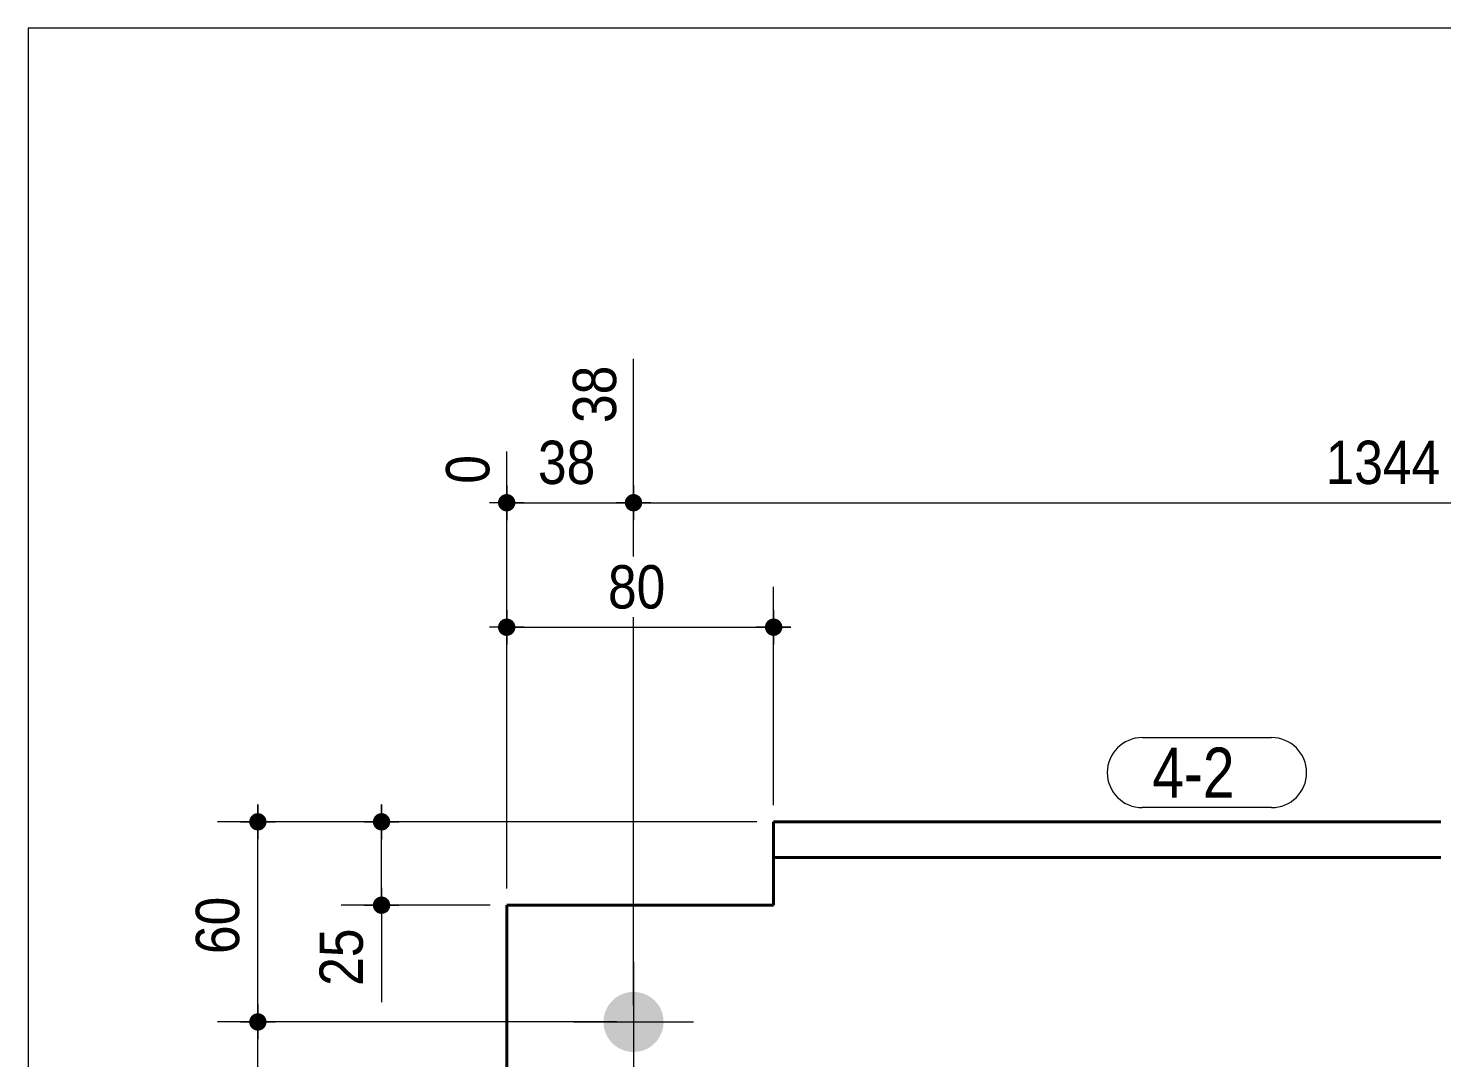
# Model space of a CAD drawing. Header units: millimetres. Extents: x 2 to 287, y 5 to 195.
# Drawn here: x 5 to 89.7, y 133.3 to 195 of the extents above; entities that cross this region are included whole.
import ezdxf

# ---------------------------------------------------------------- set-up
doc = ezdxf.new("R2010")
doc.units = ezdxf.units.MM
for name, color, linetype, lineweight in [('Boulon', 7, 'Continuous', 0), ('Cotation', 7, 'Continuous', 0), ('Feuille dessin', 5, 'Continuous', 0), ('Piece', 2, 'Continuous', 0), ('Repère pièce', 3, 'Continuous', 0)]:
    doc.layers.add(name, color=color, linetype=linetype, lineweight=lineweight)
doc.styles.add('ARIAL', font='ARIAL.TTF')
doc.styles.add('COMIC_SANS_MS', font='COMIC.TTF')

# ---------------------------------------------------------------- blocks, each defined once
blk = doc.blocks.new('*A4')
at = {"layer": 'Boulon'}
for points in [[(39.485, 135.461), (39.486, 135.505), (39.489, 135.55), (39.493, 135.594), (39.498, 135.637), (39.504, 135.681), (39.511, 135.725), (39.519, 135.768), (39.528, 135.811), (39.538, 135.854), (39.549, 135.897), (39.562, 135.94), (39.575, 135.982), (39.589, 136.024), (39.605, 136.065), (39.621, 136.106), (39.639, 136.147), (39.657, 136.187), (39.676, 136.226), (39.697, 136.266), (39.718, 136.304), (39.74, 136.342), (39.763, 136.38), (39.788, 136.417), (39.812, 136.454), (39.838, 136.489), (39.865, 136.525), (39.893, 136.559), (39.921, 136.593), (39.95, 136.626), (39.981, 136.658), (40.011, 136.69), (40.043, 136.721), (40.075, 136.751), (40.108, 136.78), (40.142, 136.809), (40.177, 136.836), (40.212, 136.863), (40.248, 136.889), (40.284, 136.914), (40.321, 136.938), (40.359, 136.961), (40.397, 136.983), (40.436, 137.005), (40.475, 137.025), (40.515, 137.044), (40.555, 137.063), (40.595, 137.08), (40.636, 137.096), (40.678, 137.112), (40.72, 137.126), (40.762, 137.14), (40.804, 137.152), (40.847, 137.163), (40.89, 137.173), (40.933, 137.183), (40.976, 137.191), (41.02, 137.198), (41.064, 137.204), (41.108, 137.208), (41.152, 137.212), (41.196, 137.215), (41.24, 137.217), (41.284, 137.217), (41.328, 137.217), (41.372, 137.215), (41.417, 137.212), (41.461, 137.208), (41.504, 137.204), (41.548, 137.198), (41.592, 137.191), (41.635, 137.183), (41.679, 137.173), (41.722, 137.163), (41.764, 137.152), (41.807, 137.14), (41.849, 137.126), (41.891, 137.112), (41.932, 137.096), (41.973, 137.08), (42.014, 137.063), (42.054, 137.044), (42.093, 137.025), (42.133, 137.005), (42.171, 136.983), (42.21, 136.961), (42.247, 136.938), (42.284, 136.914), (42.321, 136.889), (42.356, 136.863), (42.392, 136.836), (42.426, 136.809), (42.46, 136.78), (42.493, 136.751), (42.525, 136.721), (42.557, 136.69), (42.588, 136.658), (42.618, 136.626), (42.647, 136.593), (42.676, 136.559), (42.703, 136.525), (42.73, 136.489), (42.756, 136.454), (42.781, 136.417), (42.805, 136.38), (42.828, 136.342), (42.85, 136.304), (42.872, 136.266), (42.892, 136.226), (42.911, 136.187), (42.93, 136.147), (42.947, 136.106), (42.964, 136.065), (42.979, 136.024), (42.993, 135.982), (43.007, 135.94), (43.019, 135.897), (43.03, 135.854), (43.04, 135.811), (43.05, 135.768), (43.058, 135.725), (43.065, 135.681), (43.071, 135.637), (43.075, 135.594), (43.079, 135.55), (43.082, 135.505), (43.084, 135.461), (43.084, 135.417), (43.084, 135.373), (43.082, 135.329), (43.079, 135.285), (43.075, 135.241), (43.071, 135.197), (43.065, 135.153), (43.058, 135.109), (43.05, 135.066), (43.04, 135.023), (43.03, 134.98), (43.019, 134.937), (43.007, 134.895), (42.993, 134.852), (42.979, 134.811), (42.964, 134.769), (42.947, 134.728), (42.93, 134.688), (42.911, 134.648), (42.892, 134.608), (42.872, 134.569), (42.85, 134.53), (42.828, 134.492), (42.805, 134.454), (42.781, 134.417), (42.756, 134.381), (42.73, 134.345), (42.703, 134.31), (42.676, 134.275), (42.647, 134.241), (42.618, 134.208), (42.588, 134.176), (42.557, 134.144), (42.525, 134.113), (42.493, 134.083), (42.46, 134.054), (42.426, 134.026), (42.392, 133.998), (42.356, 133.971), (42.321, 133.945), (42.284, 133.92), (42.247, 133.896), (42.21, 133.873), (42.171, 133.851), (42.133, 133.83), (42.093, 133.809), (42.054, 133.79), (42.014, 133.772), (41.973, 133.754), (41.932, 133.738), (41.891, 133.722), (41.849, 133.708), (41.807, 133.695), (41.764, 133.682), (41.722, 133.671), (41.679, 133.661), (41.635, 133.652), (41.592, 133.644), (41.548, 133.637), (41.504, 133.631), (41.461, 133.626), (41.417, 133.622), (41.372, 133.619), (41.328, 133.618), (41.284, 133.617), (41.24, 133.618), (41.196, 133.619), (41.152, 133.622), (41.108, 133.626), (41.064, 133.631), (41.02, 133.637), (40.976, 133.644), (40.933, 133.652), (40.89, 133.661), (40.847, 133.671), (40.804, 133.682), (40.762, 133.695), (40.72, 133.708), (40.678, 133.722), (40.636, 133.738), (40.595, 133.754), (40.555, 133.772), (40.515, 133.79), (40.475, 133.809), (40.436, 133.83), (40.397, 133.851), (40.359, 133.873), (40.321, 133.896), (40.284, 133.92), (40.248, 133.945), (40.212, 133.971), (40.177, 133.998), (40.142, 134.026), (40.108, 134.054), (40.075, 134.083), (40.043, 134.113), (40.011, 134.144), (39.981, 134.176), (39.95, 134.208), (39.921, 134.241), (39.893, 134.275), (39.865, 134.31), (39.838, 134.345), (39.812, 134.381), (39.788, 134.417), (39.763, 134.454), (39.74, 134.492), (39.718, 134.53), (39.697, 134.569), (39.676, 134.608), (39.657, 134.648), (39.639, 134.688), (39.621, 134.728), (39.605, 134.769), (39.589, 134.811), (39.575, 134.852), (39.562, 134.895), (39.549, 134.937), (39.538, 134.98), (39.528, 135.023), (39.519, 135.066), (39.511, 135.109), (39.504, 135.153), (39.498, 135.197), (39.493, 135.241), (39.489, 135.285), (39.486, 135.329), (39.485, 135.373), (39.484, 135.417)], [(39.485, 117.461), (39.486, 117.505), (39.489, 117.55), (39.493, 117.594), (39.498, 117.637), (39.504, 117.681), (39.511, 117.725), (39.519, 117.768), (39.528, 117.811), (39.538, 117.854), (39.549, 117.897), (39.562, 117.94), (39.575, 117.982), (39.589, 118.024), (39.605, 118.065), (39.621, 118.106), (39.639, 118.147), (39.657, 118.187), (39.676, 118.226), (39.697, 118.266), (39.718, 118.304), (39.74, 118.342), (39.763, 118.38), (39.788, 118.417), (39.812, 118.454), (39.838, 118.489), (39.865, 118.525), (39.893, 118.559), (39.921, 118.593), (39.95, 118.626), (39.981, 118.658), (40.011, 118.69), (40.043, 118.721), (40.075, 118.751), (40.108, 118.78), (40.142, 118.809), (40.177, 118.836), (40.212, 118.863), (40.248, 118.889), (40.284, 118.914), (40.321, 118.938), (40.359, 118.961), (40.397, 118.983), (40.436, 119.005), (40.475, 119.025), (40.515, 119.044), (40.555, 119.063), (40.595, 119.08), (40.636, 119.096), (40.678, 119.112), (40.72, 119.126), (40.762, 119.14), (40.804, 119.152), (40.847, 119.163), (40.89, 119.173), (40.933, 119.183), (40.976, 119.191), (41.02, 119.198), (41.064, 119.204), (41.108, 119.208), (41.152, 119.212), (41.196, 119.215), (41.24, 119.217), (41.284, 119.217), (41.328, 119.217), (41.372, 119.215), (41.417, 119.212), (41.461, 119.208), (41.504, 119.204), (41.548, 119.198), (41.592, 119.191), (41.635, 119.183), (41.679, 119.173), (41.722, 119.163), (41.764, 119.152), (41.807, 119.14), (41.849, 119.126), (41.891, 119.112), (41.932, 119.096), (41.973, 119.08), (42.014, 119.063), (42.054, 119.044), (42.093, 119.025), (42.133, 119.005), (42.171, 118.983), (42.21, 118.961), (42.247, 118.938), (42.284, 118.914), (42.321, 118.889), (42.356, 118.863), (42.392, 118.836), (42.426, 118.809), (42.46, 118.78), (42.493, 118.751), (42.525, 118.721), (42.557, 118.69), (42.588, 118.658), (42.618, 118.626), (42.647, 118.593), (42.676, 118.559), (42.703, 118.525), (42.73, 118.489), (42.756, 118.454), (42.781, 118.417), (42.805, 118.38), (42.828, 118.342), (42.85, 118.304), (42.872, 118.266), (42.892, 118.226), (42.911, 118.187), (42.93, 118.147), (42.947, 118.106), (42.964, 118.065), (42.979, 118.024), (42.993, 117.982), (43.007, 117.94), (43.019, 117.897), (43.03, 117.854), (43.04, 117.811), (43.05, 117.768), (43.058, 117.725), (43.065, 117.681), (43.071, 117.637), (43.075, 117.594), (43.079, 117.55), (43.082, 117.505), (43.084, 117.461), (43.084, 117.417), (43.084, 117.373), (43.082, 117.329), (43.079, 117.285), (43.075, 117.241), (43.071, 117.197), (43.065, 117.153), (43.058, 117.109), (43.05, 117.066), (43.04, 117.023), (43.03, 116.98), (43.019, 116.937), (43.007, 116.895), (42.993, 116.852), (42.979, 116.811), (42.964, 116.769), (42.947, 116.728), (42.93, 116.688), (42.911, 116.648), (42.892, 116.608), (42.872, 116.569), (42.85, 116.53), (42.828, 116.492), (42.805, 116.454), (42.781, 116.417), (42.756, 116.381), (42.73, 116.345), (42.703, 116.31), (42.676, 116.275), (42.647, 116.241), (42.618, 116.208), (42.588, 116.176), (42.557, 116.144), (42.525, 116.113), (42.493, 116.083), (42.46, 116.054), (42.426, 116.026), (42.392, 115.998), (42.356, 115.971), (42.321, 115.945), (42.284, 115.92), (42.247, 115.896), (42.21, 115.873), (42.171, 115.851), (42.133, 115.83), (42.093, 115.809), (42.054, 115.79), (42.014, 115.772), (41.973, 115.754), (41.932, 115.738), (41.891, 115.722), (41.849, 115.708), (41.807, 115.695), (41.764, 115.682), (41.722, 115.671), (41.679, 115.661), (41.635, 115.652), (41.592, 115.644), (41.548, 115.637), (41.504, 115.631), (41.461, 115.626), (41.417, 115.622), (41.372, 115.619), (41.328, 115.618), (41.284, 115.617), (41.24, 115.618), (41.196, 115.619), (41.152, 115.622), (41.108, 115.626), (41.064, 115.631), (41.02, 115.637), (40.976, 115.644), (40.933, 115.652), (40.89, 115.661), (40.847, 115.671), (40.804, 115.682), (40.762, 115.695), (40.72, 115.708), (40.678, 115.722), (40.636, 115.738), (40.595, 115.754), (40.555, 115.772), (40.515, 115.79), (40.475, 115.809), (40.436, 115.83), (40.397, 115.851), (40.359, 115.873), (40.321, 115.896), (40.284, 115.92), (40.248, 115.945), (40.212, 115.971), (40.177, 115.998), (40.142, 116.026), (40.108, 116.054), (40.075, 116.083), (40.043, 116.113), (40.011, 116.144), (39.981, 116.176), (39.95, 116.208), (39.921, 116.241), (39.893, 116.275), (39.865, 116.31), (39.838, 116.345), (39.812, 116.381), (39.788, 116.417), (39.763, 116.454), (39.74, 116.492), (39.718, 116.53), (39.697, 116.569), (39.676, 116.608), (39.657, 116.648), (39.639, 116.688), (39.621, 116.728), (39.605, 116.769), (39.589, 116.811), (39.575, 116.852), (39.562, 116.895), (39.549, 116.937), (39.538, 116.98), (39.528, 117.023), (39.519, 117.066), (39.511, 117.109), (39.504, 117.153), (39.498, 117.197), (39.493, 117.241), (39.489, 117.285), (39.486, 117.329), (39.485, 117.373), (39.484, 117.417)], [(39.485, 99.461), (39.486, 99.505), (39.489, 99.55), (39.493, 99.594), (39.498, 99.637), (39.504, 99.681), (39.511, 99.725), (39.519, 99.768), (39.528, 99.811), (39.538, 99.854), (39.549, 99.897), (39.562, 99.94), (39.575, 99.982), (39.589, 100.024), (39.605, 100.065), (39.621, 100.106), (39.639, 100.147), (39.657, 100.187), (39.676, 100.226), (39.697, 100.266), (39.718, 100.304), (39.74, 100.342), (39.763, 100.38), (39.788, 100.417), (39.812, 100.454), (39.838, 100.489), (39.865, 100.525), (39.893, 100.559), (39.921, 100.593), (39.95, 100.626), (39.981, 100.658), (40.011, 100.69), (40.043, 100.721), (40.075, 100.751), (40.108, 100.78), (40.142, 100.809), (40.177, 100.836), (40.212, 100.863), (40.248, 100.889), (40.284, 100.914), (40.321, 100.938), (40.359, 100.961), (40.397, 100.983), (40.436, 101.005), (40.475, 101.025), (40.515, 101.044), (40.555, 101.063), (40.595, 101.08), (40.636, 101.096), (40.678, 101.112), (40.72, 101.126), (40.762, 101.14), (40.804, 101.152), (40.847, 101.163), (40.89, 101.173), (40.933, 101.183), (40.976, 101.191), (41.02, 101.198), (41.064, 101.204), (41.108, 101.208), (41.152, 101.212), (41.196, 101.215), (41.24, 101.217), (41.284, 101.217), (41.328, 101.217), (41.372, 101.215), (41.417, 101.212), (41.461, 101.208), (41.504, 101.204), (41.548, 101.198), (41.592, 101.191), (41.635, 101.183), (41.679, 101.173), (41.722, 101.163), (41.764, 101.152), (41.807, 101.14), (41.849, 101.126), (41.891, 101.112), (41.932, 101.096), (41.973, 101.08), (42.014, 101.063), (42.054, 101.044), (42.093, 101.025), (42.133, 101.005), (42.171, 100.983), (42.21, 100.961), (42.247, 100.938), (42.284, 100.914), (42.321, 100.889), (42.356, 100.863), (42.392, 100.836), (42.426, 100.809), (42.46, 100.78), (42.493, 100.751), (42.525, 100.721), (42.557, 100.69), (42.588, 100.658), (42.618, 100.626), (42.647, 100.593), (42.676, 100.559), (42.703, 100.525), (42.73, 100.489), (42.756, 100.454), (42.781, 100.417), (42.805, 100.38), (42.828, 100.342), (42.85, 100.304), (42.872, 100.266), (42.892, 100.226), (42.911, 100.187), (42.93, 100.147), (42.947, 100.106), (42.964, 100.065), (42.979, 100.024), (42.993, 99.982), (43.007, 99.94), (43.019, 99.897), (43.03, 99.854), (43.04, 99.811), (43.05, 99.768), (43.058, 99.725), (43.065, 99.681), (43.071, 99.637), (43.075, 99.594), (43.079, 99.55), (43.082, 99.505), (43.084, 99.461), (43.084, 99.417), (43.084, 99.373), (43.082, 99.329), (43.079, 99.285), (43.075, 99.241), (43.071, 99.197), (43.065, 99.153), (43.058, 99.109), (43.05, 99.066), (43.04, 99.023), (43.03, 98.98), (43.019, 98.937), (43.007, 98.895), (42.993, 98.852), (42.979, 98.811), (42.964, 98.769), (42.947, 98.728), (42.93, 98.688), (42.911, 98.648), (42.892, 98.608), (42.872, 98.569), (42.85, 98.53), (42.828, 98.492), (42.805, 98.454), (42.781, 98.417), (42.756, 98.381), (42.73, 98.345), (42.703, 98.31), (42.676, 98.275), (42.647, 98.241), (42.618, 98.208), (42.588, 98.176), (42.557, 98.144), (42.525, 98.113), (42.493, 98.083), (42.46, 98.054), (42.426, 98.026), (42.392, 97.998), (42.356, 97.971), (42.321, 97.945), (42.284, 97.92), (42.247, 97.896), (42.21, 97.873), (42.171, 97.851), (42.133, 97.83), (42.093, 97.809), (42.054, 97.79), (42.014, 97.772), (41.973, 97.754), (41.932, 97.738), (41.891, 97.722), (41.849, 97.708), (41.807, 97.695), (41.764, 97.682), (41.722, 97.671), (41.679, 97.661), (41.635, 97.652), (41.592, 97.644), (41.548, 97.637), (41.504, 97.631), (41.461, 97.626), (41.417, 97.622), (41.372, 97.619), (41.328, 97.618), (41.284, 97.617), (41.24, 97.618), (41.196, 97.619), (41.152, 97.622), (41.108, 97.626), (41.064, 97.631), (41.02, 97.637), (40.976, 97.644), (40.933, 97.652), (40.89, 97.661), (40.847, 97.671), (40.804, 97.682), (40.762, 97.695), (40.72, 97.708), (40.678, 97.722), (40.636, 97.738), (40.595, 97.754), (40.555, 97.772), (40.515, 97.79), (40.475, 97.809), (40.436, 97.83), (40.397, 97.851), (40.359, 97.873), (40.321, 97.896), (40.284, 97.92), (40.248, 97.945), (40.212, 97.971), (40.177, 97.998), (40.142, 98.026), (40.108, 98.054), (40.075, 98.083), (40.043, 98.113), (40.011, 98.144), (39.981, 98.176), (39.95, 98.208), (39.921, 98.241), (39.893, 98.275), (39.865, 98.31), (39.838, 98.345), (39.812, 98.381), (39.788, 98.417), (39.763, 98.454), (39.74, 98.492), (39.718, 98.53), (39.697, 98.569), (39.676, 98.608), (39.657, 98.648), (39.639, 98.688), (39.621, 98.728), (39.605, 98.769), (39.589, 98.811), (39.575, 98.852), (39.562, 98.895), (39.549, 98.937), (39.538, 98.98), (39.528, 99.023), (39.519, 99.066), (39.511, 99.109), (39.504, 99.153), (39.498, 99.197), (39.493, 99.241), (39.489, 99.285), (39.486, 99.329), (39.485, 99.373), (39.484, 99.417)]]:
    blk.add_hatch(color=256, dxfattribs=at).paths.add_polyline_path(points, flags=17)
at = {"layer": 'Boulon', "linetype": 'Continuous', "lineweight": 0}
for p, q in [((41.284, 139.017), (41.284, 131.817)), ((37.684, 135.417), (44.884, 135.417)), ((41.284, 121.017), (41.284, 113.817)), ((37.684, 117.417), (44.884, 117.417)), ((41.284, 103.017), (41.284, 95.817)), ((37.684, 99.417), (44.884, 99.417))]:
    blk.add_line(p, q, dxfattribs=at)
blk = doc.blocks.new('*A5')
at = {"layer": 'Piece', "color": 2, "linetype": 'Continuous', "lineweight": 40}
for p, q in [((49.684123, 142.417109), (49.684123, 147.417109)), ((89.684123, 147.417109), (49.684123, 147.417109)), ((89.684123, 145.277109), (49.684123, 145.277109)), ((33.68, 142.417109), (49.684123, 142.417109)), ((33.68, 142.417109), (33.68, 87.417109))]:
    blk.add_line(p, q, dxfattribs=at)
blk = doc.blocks.new('*A6')
at = {"layer": 'Feuille dessin', "linetype": 'Continuous', "lineweight": 0}
for p, q in [((282, 195), (5, 195)), ((5, 195), (5, 5))]:
    blk.add_line(p, q, dxfattribs=at)
blk = doc.blocks.new('*A11')
at = {"layer": 'Cotation'}
for points in [[(26.154, 146.898), (26.128, 146.9), (26.103, 146.903), (26.078, 146.907), (26.053, 146.913), (26.028, 146.92), (26.004, 146.928), (25.98, 146.937), (25.957, 146.947), (25.934, 146.959), (25.912, 146.971), (25.89, 146.985), (25.87, 146.999), (25.85, 147.015), (25.83, 147.032), (25.812, 147.049), (25.794, 147.068), (25.777, 147.087), (25.762, 147.107), (25.747, 147.128), (25.733, 147.15), (25.721, 147.172), (25.709, 147.195), (25.699, 147.218), (25.69, 147.242), (25.682, 147.266), (25.675, 147.291), (25.669, 147.316), (25.665, 147.341), (25.662, 147.366), (25.66, 147.392), (25.659, 147.417), (25.66, 147.443), (25.662, 147.468), (25.665, 147.493), (25.669, 147.519), (25.675, 147.543), (25.682, 147.568), (25.69, 147.592), (25.699, 147.616), (25.709, 147.639), (25.721, 147.662), (25.733, 147.684), (25.747, 147.706), (25.762, 147.727), (25.777, 147.747), (25.794, 147.766), (25.812, 147.785), (25.83, 147.802), (25.85, 147.819), (25.87, 147.835), (25.89, 147.849), (25.912, 147.863), (25.934, 147.876), (25.957, 147.887), (25.98, 147.898), (26.004, 147.907), (26.028, 147.915), (26.053, 147.922), (26.078, 147.927), (26.103, 147.931), (26.128, 147.935), (26.154, 147.936), (26.179, 147.937), (26.205, 147.936), (26.23, 147.935), (26.256, 147.931), (26.281, 147.927), (26.306, 147.922), (26.33, 147.915), (26.355, 147.907), (26.378, 147.898), (26.402, 147.887), (26.425, 147.876), (26.447, 147.863), (26.468, 147.849), (26.489, 147.835), (26.509, 147.819), (26.529, 147.802), (26.547, 147.785), (26.565, 147.766), (26.581, 147.747), (26.597, 147.727), (26.612, 147.706), (26.625, 147.684), (26.638, 147.662), (26.649, 147.639), (26.66, 147.616), (26.669, 147.592), (26.677, 147.568), (26.684, 147.543), (26.689, 147.519), (26.694, 147.493), (26.697, 147.468), (26.699, 147.443), (26.699, 147.417), (26.699, 147.392), (26.697, 147.366), (26.694, 147.341), (26.689, 147.316), (26.684, 147.291), (26.677, 147.266), (26.669, 147.242), (26.66, 147.218), (26.649, 147.195), (26.638, 147.172), (26.625, 147.15), (26.612, 147.128), (26.597, 147.107), (26.581, 147.087), (26.565, 147.068), (26.547, 147.049), (26.529, 147.032), (26.509, 147.015), (26.489, 146.999), (26.468, 146.985), (26.447, 146.971), (26.425, 146.959), (26.402, 146.947), (26.378, 146.937), (26.355, 146.928), (26.33, 146.92), (26.306, 146.913), (26.281, 146.907), (26.256, 146.903), (26.23, 146.9), (26.205, 146.898), (26.179, 146.897)], [(26.154, 141.898), (26.128, 141.9), (26.103, 141.903), (26.078, 141.907), (26.053, 141.913), (26.028, 141.92), (26.004, 141.928), (25.98, 141.937), (25.957, 141.947), (25.934, 141.959), (25.912, 141.971), (25.89, 141.985), (25.87, 141.999), (25.85, 142.015), (25.83, 142.032), (25.812, 142.049), (25.794, 142.068), (25.777, 142.087), (25.762, 142.107), (25.747, 142.128), (25.733, 142.15), (25.721, 142.172), (25.709, 142.195), (25.699, 142.218), (25.69, 142.242), (25.682, 142.266), (25.675, 142.291), (25.669, 142.316), (25.665, 142.341), (25.662, 142.366), (25.66, 142.392), (25.659, 142.417), (25.66, 142.443), (25.662, 142.468), (25.665, 142.493), (25.669, 142.519), (25.675, 142.543), (25.682, 142.568), (25.69, 142.592), (25.699, 142.616), (25.709, 142.639), (25.721, 142.662), (25.733, 142.684), (25.747, 142.706), (25.762, 142.727), (25.777, 142.747), (25.794, 142.766), (25.812, 142.785), (25.83, 142.802), (25.85, 142.819), (25.87, 142.835), (25.89, 142.849), (25.912, 142.863), (25.934, 142.876), (25.957, 142.887), (25.98, 142.898), (26.004, 142.907), (26.028, 142.915), (26.053, 142.922), (26.078, 142.927), (26.103, 142.931), (26.128, 142.935), (26.154, 142.936), (26.179, 142.937), (26.205, 142.936), (26.23, 142.935), (26.256, 142.931), (26.281, 142.927), (26.306, 142.922), (26.33, 142.915), (26.355, 142.907), (26.378, 142.898), (26.402, 142.887), (26.425, 142.876), (26.447, 142.863), (26.468, 142.849), (26.489, 142.835), (26.509, 142.819), (26.529, 142.802), (26.547, 142.785), (26.565, 142.766), (26.581, 142.747), (26.597, 142.727), (26.612, 142.706), (26.625, 142.684), (26.638, 142.662), (26.649, 142.639), (26.66, 142.616), (26.669, 142.592), (26.677, 142.568), (26.684, 142.543), (26.689, 142.519), (26.694, 142.493), (26.697, 142.468), (26.699, 142.443), (26.699, 142.417), (26.699, 142.392), (26.697, 142.366), (26.694, 142.341), (26.689, 142.316), (26.684, 142.291), (26.677, 142.266), (26.669, 142.242), (26.66, 142.218), (26.649, 142.195), (26.638, 142.172), (26.625, 142.15), (26.612, 142.128), (26.597, 142.107), (26.581, 142.087), (26.565, 142.068), (26.547, 142.049), (26.529, 142.032), (26.509, 142.015), (26.489, 141.999), (26.468, 141.985), (26.447, 141.971), (26.425, 141.959), (26.402, 141.947), (26.378, 141.937), (26.355, 141.928), (26.33, 141.92), (26.306, 141.913), (26.281, 141.907), (26.256, 141.903), (26.23, 141.9), (26.205, 141.898), (26.179, 141.897)]]:
    blk.add_hatch(color=256, dxfattribs=at).paths.add_polyline_path(points, flags=17)
at = {"layer": 'Cotation', "linetype": 'Continuous', "lineweight": 0}
for p, q in [((26.179, 148.457), (26.179, 146.377)), ((26.179, 147.417), (26.179, 148.457)), ((48.684, 147.417), (23.759, 147.417)), ((25.139, 147.417), (27.219, 147.417)), ((26.179, 142.417), (26.179, 147.417)), ((26.179, 143.457), (26.179, 141.377)), ((32.68, 142.417), (23.759, 142.417)), ((25.139, 142.417), (27.219, 142.417)), ((26.179, 142.417), (26.179, 136.61)), ((26.179, 142.417), (26.179, 136.61))]:
    blk.add_line(p, q, dxfattribs=at)
at = {"layer": 'Cotation'}
for p in [(26.179, 147.417), (26.179, 142.417)]:
    blk.add_point(p, dxfattribs=at)
at = {"layer": 'Cotation', "style": 'ARIAL', "width": 0.85}
blk.add_text('25', height=2.6, rotation=90.00021, dxfattribs=at).set_placement((25.059, 137.585))
blk = doc.blocks.new('*A15')
at = {"layer": 'Cotation'}
for points in [[(18.738, 134.898), (18.712, 134.9), (18.687, 134.903), (18.662, 134.907), (18.637, 134.913), (18.612, 134.92), (18.588, 134.928), (18.564, 134.937), (18.541, 134.947), (18.518, 134.959), (18.496, 134.971), (18.474, 134.985), (18.454, 134.999), (18.433, 135.015), (18.414, 135.032), (18.396, 135.049), (18.378, 135.068), (18.361, 135.087), (18.346, 135.107), (18.331, 135.128), (18.317, 135.15), (18.305, 135.172), (18.293, 135.195), (18.283, 135.218), (18.274, 135.242), (18.266, 135.266), (18.259, 135.291), (18.253, 135.316), (18.249, 135.341), (18.246, 135.366), (18.244, 135.392), (18.243, 135.417), (18.244, 135.443), (18.246, 135.468), (18.249, 135.493), (18.253, 135.519), (18.259, 135.543), (18.266, 135.568), (18.274, 135.592), (18.283, 135.616), (18.293, 135.639), (18.305, 135.662), (18.317, 135.684), (18.331, 135.706), (18.346, 135.727), (18.361, 135.747), (18.378, 135.766), (18.396, 135.785), (18.414, 135.802), (18.433, 135.819), (18.454, 135.835), (18.474, 135.849), (18.496, 135.863), (18.518, 135.876), (18.541, 135.887), (18.564, 135.898), (18.588, 135.907), (18.612, 135.915), (18.637, 135.922), (18.662, 135.927), (18.687, 135.931), (18.712, 135.935), (18.738, 135.936), (18.763, 135.937), (18.789, 135.936), (18.814, 135.935), (18.84, 135.931), (18.865, 135.927), (18.89, 135.922), (18.914, 135.915), (18.939, 135.907), (18.962, 135.898), (18.986, 135.887), (19.008, 135.876), (19.031, 135.863), (19.052, 135.849), (19.073, 135.835), (19.093, 135.819), (19.113, 135.802), (19.131, 135.785), (19.149, 135.766), (19.165, 135.747), (19.181, 135.727), (19.196, 135.706), (19.209, 135.684), (19.222, 135.662), (19.233, 135.639), (19.244, 135.616), (19.253, 135.592), (19.261, 135.568), (19.268, 135.543), (19.273, 135.519), (19.278, 135.493), (19.281, 135.468), (19.283, 135.443), (19.283, 135.417), (19.283, 135.392), (19.281, 135.366), (19.278, 135.341), (19.273, 135.316), (19.268, 135.291), (19.261, 135.266), (19.253, 135.242), (19.244, 135.218), (19.233, 135.195), (19.222, 135.172), (19.209, 135.15), (19.196, 135.128), (19.181, 135.107), (19.165, 135.087), (19.149, 135.068), (19.131, 135.049), (19.113, 135.032), (19.093, 135.015), (19.073, 134.999), (19.052, 134.985), (19.031, 134.971), (19.008, 134.959), (18.986, 134.947), (18.962, 134.937), (18.939, 134.928), (18.914, 134.92), (18.89, 134.913), (18.865, 134.907), (18.84, 134.903), (18.814, 134.9), (18.789, 134.898), (18.763, 134.897)], [(18.738, 116.898), (18.712, 116.9), (18.687, 116.903), (18.662, 116.907), (18.637, 116.913), (18.612, 116.92), (18.588, 116.928), (18.564, 116.937), (18.541, 116.947), (18.518, 116.959), (18.496, 116.971), (18.474, 116.985), (18.454, 116.999), (18.433, 117.015), (18.414, 117.032), (18.396, 117.049), (18.378, 117.068), (18.361, 117.087), (18.346, 117.107), (18.331, 117.128), (18.317, 117.15), (18.305, 117.172), (18.293, 117.195), (18.283, 117.218), (18.274, 117.242), (18.266, 117.266), (18.259, 117.291), (18.253, 117.316), (18.249, 117.341), (18.246, 117.366), (18.244, 117.392), (18.243, 117.417), (18.244, 117.443), (18.246, 117.468), (18.249, 117.493), (18.253, 117.519), (18.259, 117.543), (18.266, 117.568), (18.274, 117.592), (18.283, 117.616), (18.293, 117.639), (18.305, 117.662), (18.317, 117.684), (18.331, 117.706), (18.346, 117.727), (18.361, 117.747), (18.378, 117.766), (18.396, 117.785), (18.414, 117.802), (18.433, 117.819), (18.454, 117.835), (18.474, 117.849), (18.496, 117.863), (18.518, 117.876), (18.541, 117.887), (18.564, 117.898), (18.588, 117.907), (18.612, 117.915), (18.637, 117.922), (18.662, 117.927), (18.687, 117.931), (18.712, 117.935), (18.738, 117.936), (18.763, 117.937), (18.789, 117.936), (18.814, 117.935), (18.84, 117.931), (18.865, 117.927), (18.89, 117.922), (18.914, 117.915), (18.939, 117.907), (18.962, 117.898), (18.986, 117.887), (19.008, 117.876), (19.031, 117.863), (19.052, 117.849), (19.073, 117.835), (19.093, 117.819), (19.113, 117.802), (19.131, 117.785), (19.149, 117.766), (19.165, 117.747), (19.181, 117.727), (19.196, 117.706), (19.209, 117.684), (19.222, 117.662), (19.233, 117.639), (19.244, 117.616), (19.253, 117.592), (19.261, 117.568), (19.268, 117.543), (19.273, 117.519), (19.278, 117.493), (19.281, 117.468), (19.283, 117.443), (19.283, 117.417), (19.283, 117.392), (19.281, 117.366), (19.278, 117.341), (19.273, 117.316), (19.268, 117.291), (19.261, 117.266), (19.253, 117.242), (19.244, 117.218), (19.233, 117.195), (19.222, 117.172), (19.209, 117.15), (19.196, 117.128), (19.181, 117.107), (19.165, 117.087), (19.149, 117.068), (19.131, 117.049), (19.113, 117.032), (19.093, 117.015), (19.073, 116.999), (19.052, 116.985), (19.031, 116.971), (19.008, 116.959), (18.986, 116.947), (18.962, 116.937), (18.939, 116.928), (18.914, 116.92), (18.89, 116.913), (18.865, 116.907), (18.84, 116.903), (18.814, 116.9), (18.789, 116.898), (18.763, 116.897)]]:
    blk.add_hatch(color=256, dxfattribs=at).paths.add_polyline_path(points, flags=17)
at = {"layer": 'Cotation', "linetype": 'Continuous', "lineweight": 0}
for p, q in [((18.763, 136.457), (18.763, 134.377)), ((18.763, 135.417), (18.763, 136.457)), ((40.284, 135.417), (16.343, 135.417)), ((17.723, 135.417), (19.803, 135.417)), ((18.763, 117.417), (18.763, 135.417)), ((18.763, 118.457), (18.763, 116.377)), ((40.284, 117.417), (16.343, 117.417)), ((17.723, 117.417), (19.803, 117.417)), ((18.763, 117.417), (18.763, 116.377))]:
    blk.add_line(p, q, dxfattribs=at)
at = {"layer": 'Cotation'}
for p in [(18.763, 135.417), (18.763, 117.417)]:
    blk.add_point(p, dxfattribs=at)
at = {"layer": 'Cotation', "style": 'ARIAL', "width": 0.85}
blk.add_text('90', height=2.6, rotation=90.00021, dxfattribs=at).set_placement((17.643, 124.489))
blk = doc.blocks.new('*A16')
at = {"layer": 'Cotation'}
for points in [[(18.738, 146.898), (18.712, 146.9), (18.687, 146.903), (18.662, 146.907), (18.637, 146.913), (18.612, 146.92), (18.588, 146.928), (18.564, 146.937), (18.541, 146.947), (18.518, 146.959), (18.496, 146.971), (18.474, 146.985), (18.454, 146.999), (18.433, 147.015), (18.414, 147.032), (18.396, 147.049), (18.378, 147.068), (18.361, 147.087), (18.346, 147.107), (18.331, 147.128), (18.317, 147.15), (18.305, 147.172), (18.293, 147.195), (18.283, 147.218), (18.274, 147.242), (18.266, 147.266), (18.259, 147.291), (18.253, 147.316), (18.249, 147.341), (18.246, 147.366), (18.244, 147.392), (18.243, 147.417), (18.244, 147.443), (18.246, 147.468), (18.249, 147.493), (18.253, 147.519), (18.259, 147.543), (18.266, 147.568), (18.274, 147.592), (18.283, 147.616), (18.293, 147.639), (18.305, 147.662), (18.317, 147.684), (18.331, 147.706), (18.346, 147.727), (18.361, 147.747), (18.378, 147.766), (18.396, 147.785), (18.414, 147.802), (18.433, 147.819), (18.454, 147.835), (18.474, 147.849), (18.496, 147.863), (18.518, 147.876), (18.541, 147.887), (18.564, 147.898), (18.588, 147.907), (18.612, 147.915), (18.637, 147.922), (18.662, 147.927), (18.687, 147.931), (18.712, 147.935), (18.738, 147.936), (18.763, 147.937), (18.789, 147.936), (18.814, 147.935), (18.84, 147.931), (18.865, 147.927), (18.89, 147.922), (18.914, 147.915), (18.939, 147.907), (18.962, 147.898), (18.986, 147.887), (19.008, 147.876), (19.031, 147.863), (19.052, 147.849), (19.073, 147.835), (19.093, 147.819), (19.113, 147.802), (19.131, 147.785), (19.149, 147.766), (19.165, 147.747), (19.181, 147.727), (19.196, 147.706), (19.209, 147.684), (19.222, 147.662), (19.233, 147.639), (19.244, 147.616), (19.253, 147.592), (19.261, 147.568), (19.268, 147.543), (19.273, 147.519), (19.278, 147.493), (19.281, 147.468), (19.283, 147.443), (19.283, 147.417), (19.283, 147.392), (19.281, 147.366), (19.278, 147.341), (19.273, 147.316), (19.268, 147.291), (19.261, 147.266), (19.253, 147.242), (19.244, 147.218), (19.233, 147.195), (19.222, 147.172), (19.209, 147.15), (19.196, 147.128), (19.181, 147.107), (19.165, 147.087), (19.149, 147.068), (19.131, 147.049), (19.113, 147.032), (19.093, 147.015), (19.073, 146.999), (19.052, 146.985), (19.031, 146.971), (19.008, 146.959), (18.986, 146.947), (18.962, 146.937), (18.939, 146.928), (18.914, 146.92), (18.89, 146.913), (18.865, 146.907), (18.84, 146.903), (18.814, 146.9), (18.789, 146.898), (18.763, 146.897)], [(18.738, 134.898), (18.712, 134.9), (18.687, 134.903), (18.662, 134.907), (18.637, 134.913), (18.612, 134.92), (18.588, 134.928), (18.564, 134.937), (18.541, 134.947), (18.518, 134.959), (18.496, 134.971), (18.474, 134.985), (18.454, 134.999), (18.433, 135.015), (18.414, 135.032), (18.396, 135.049), (18.378, 135.068), (18.361, 135.087), (18.346, 135.107), (18.331, 135.128), (18.317, 135.15), (18.305, 135.172), (18.293, 135.195), (18.283, 135.218), (18.274, 135.242), (18.266, 135.266), (18.259, 135.291), (18.253, 135.316), (18.249, 135.341), (18.246, 135.366), (18.244, 135.392), (18.243, 135.417), (18.244, 135.443), (18.246, 135.468), (18.249, 135.493), (18.253, 135.519), (18.259, 135.543), (18.266, 135.568), (18.274, 135.592), (18.283, 135.616), (18.293, 135.639), (18.305, 135.662), (18.317, 135.684), (18.331, 135.706), (18.346, 135.727), (18.361, 135.747), (18.378, 135.766), (18.396, 135.785), (18.414, 135.802), (18.433, 135.819), (18.454, 135.835), (18.474, 135.849), (18.496, 135.863), (18.518, 135.876), (18.541, 135.887), (18.564, 135.898), (18.588, 135.907), (18.612, 135.915), (18.637, 135.922), (18.662, 135.927), (18.687, 135.931), (18.712, 135.935), (18.738, 135.936), (18.763, 135.937), (18.789, 135.936), (18.814, 135.935), (18.84, 135.931), (18.865, 135.927), (18.89, 135.922), (18.914, 135.915), (18.939, 135.907), (18.962, 135.898), (18.986, 135.887), (19.008, 135.876), (19.031, 135.863), (19.052, 135.849), (19.073, 135.835), (19.093, 135.819), (19.113, 135.802), (19.131, 135.785), (19.149, 135.766), (19.165, 135.747), (19.181, 135.727), (19.196, 135.706), (19.209, 135.684), (19.222, 135.662), (19.233, 135.639), (19.244, 135.616), (19.253, 135.592), (19.261, 135.568), (19.268, 135.543), (19.273, 135.519), (19.278, 135.493), (19.281, 135.468), (19.283, 135.443), (19.283, 135.417), (19.283, 135.392), (19.281, 135.366), (19.278, 135.341), (19.273, 135.316), (19.268, 135.291), (19.261, 135.266), (19.253, 135.242), (19.244, 135.218), (19.233, 135.195), (19.222, 135.172), (19.209, 135.15), (19.196, 135.128), (19.181, 135.107), (19.165, 135.087), (19.149, 135.068), (19.131, 135.049), (19.113, 135.032), (19.093, 135.015), (19.073, 134.999), (19.052, 134.985), (19.031, 134.971), (19.008, 134.959), (18.986, 134.947), (18.962, 134.937), (18.939, 134.928), (18.914, 134.92), (18.89, 134.913), (18.865, 134.907), (18.84, 134.903), (18.814, 134.9), (18.789, 134.898), (18.763, 134.897)]]:
    blk.add_hatch(color=256, dxfattribs=at).paths.add_polyline_path(points, flags=17)
at = {"layer": 'Cotation', "linetype": 'Continuous', "lineweight": 0}
for p, q in [((18.763, 148.457), (18.763, 146.377)), ((18.763, 147.417), (18.763, 148.457)), ((48.684, 147.417), (16.343, 147.417)), ((17.723, 147.417), (19.803, 147.417)), ((18.763, 135.417), (18.763, 147.417)), ((18.763, 136.457), (18.763, 134.377)), ((40.284, 135.417), (16.343, 135.417)), ((17.723, 135.417), (19.803, 135.417)), ((18.763, 135.417), (18.763, 134.377))]:
    blk.add_line(p, q, dxfattribs=at)
at = {"layer": 'Cotation'}
for p in [(18.763, 147.417), (18.763, 135.417)]:
    blk.add_point(p, dxfattribs=at)
at = {"layer": 'Cotation', "style": 'ARIAL', "width": 0.85}
blk.add_text('60', height=2.6, rotation=90.00021, dxfattribs=at).set_placement((17.643, 139.489))
blk = doc.blocks.new('*A24')
at = {"layer": 'Cotation'}
for points in [[(33.654, 158.568), (33.629, 158.569), (33.604, 158.573), (33.579, 158.577), (33.554, 158.583), (33.529, 158.589), (33.505, 158.597), (33.481, 158.607), (33.458, 158.617), (33.435, 158.628), (33.413, 158.641), (33.391, 158.655), (33.37, 158.669), (33.35, 158.685), (33.331, 158.702), (33.312, 158.719), (33.295, 158.738), (33.278, 158.757), (33.262, 158.777), (33.248, 158.798), (33.234, 158.82), (33.221, 158.842), (33.21, 158.865), (33.2, 158.888), (33.19, 158.912), (33.182, 158.936), (33.176, 158.961), (33.17, 158.985), (33.166, 159.011), (33.163, 159.036), (33.161, 159.061), (33.16, 159.087), (33.161, 159.112), (33.163, 159.138), (33.166, 159.163), (33.17, 159.188), (33.176, 159.213), (33.182, 159.238), (33.19, 159.262), (33.2, 159.286), (33.21, 159.309), (33.221, 159.332), (33.234, 159.354), (33.248, 159.376), (33.262, 159.397), (33.278, 159.417), (33.295, 159.436), (33.312, 159.455), (33.331, 159.472), (33.35, 159.489), (33.37, 159.505), (33.391, 159.519), (33.413, 159.533), (33.435, 159.546), (33.458, 159.557), (33.481, 159.567), (33.505, 159.577), (33.529, 159.585), (33.554, 159.591), (33.579, 159.597), (33.604, 159.601), (33.629, 159.604), (33.654, 159.606), (33.68, 159.607), (33.706, 159.606), (33.731, 159.604), (33.756, 159.601), (33.781, 159.597), (33.806, 159.591), (33.831, 159.585), (33.855, 159.577), (33.879, 159.567), (33.902, 159.557), (33.925, 159.546), (33.947, 159.533), (33.969, 159.519), (33.99, 159.505), (34.01, 159.489), (34.029, 159.472), (34.048, 159.455), (34.065, 159.436), (34.082, 159.417), (34.098, 159.397), (34.112, 159.376), (34.126, 159.354), (34.139, 159.332), (34.15, 159.309), (34.16, 159.286), (34.17, 159.262), (34.178, 159.238), (34.184, 159.213), (34.19, 159.188), (34.194, 159.163), (34.197, 159.138), (34.199, 159.112), (34.2, 159.087), (34.199, 159.061), (34.197, 159.036), (34.194, 159.011), (34.19, 158.985), (34.184, 158.961), (34.178, 158.936), (34.17, 158.912), (34.16, 158.888), (34.15, 158.865), (34.139, 158.842), (34.126, 158.82), (34.112, 158.798), (34.098, 158.777), (34.082, 158.757), (34.065, 158.738), (34.048, 158.719), (34.029, 158.702), (34.01, 158.685), (33.99, 158.669), (33.969, 158.655), (33.947, 158.641), (33.925, 158.628), (33.902, 158.617), (33.879, 158.607), (33.855, 158.597), (33.831, 158.589), (33.806, 158.583), (33.781, 158.577), (33.756, 158.573), (33.731, 158.569), (33.706, 158.568), (33.68, 158.567)], [(49.659, 158.568), (49.633, 158.569), (49.608, 158.573), (49.583, 158.577), (49.558, 158.583), (49.533, 158.589), (49.509, 158.597), (49.485, 158.607), (49.462, 158.617), (49.439, 158.628), (49.417, 158.641), (49.395, 158.655), (49.374, 158.669), (49.354, 158.685), (49.335, 158.702), (49.316, 158.719), (49.299, 158.738), (49.282, 158.757), (49.266, 158.777), (49.252, 158.798), (49.238, 158.82), (49.226, 158.842), (49.214, 158.865), (49.204, 158.888), (49.195, 158.912), (49.187, 158.936), (49.18, 158.961), (49.174, 158.985), (49.17, 159.011), (49.167, 159.036), (49.165, 159.061), (49.164, 159.087), (49.165, 159.112), (49.167, 159.138), (49.17, 159.163), (49.174, 159.188), (49.18, 159.213), (49.187, 159.238), (49.195, 159.262), (49.204, 159.286), (49.214, 159.309), (49.226, 159.332), (49.238, 159.354), (49.252, 159.376), (49.266, 159.397), (49.282, 159.417), (49.299, 159.436), (49.316, 159.455), (49.335, 159.472), (49.354, 159.489), (49.374, 159.505), (49.395, 159.519), (49.417, 159.533), (49.439, 159.546), (49.462, 159.557), (49.485, 159.567), (49.509, 159.577), (49.533, 159.585), (49.558, 159.591), (49.583, 159.597), (49.608, 159.601), (49.633, 159.604), (49.659, 159.606), (49.684, 159.607), (49.71, 159.606), (49.735, 159.604), (49.76, 159.601), (49.786, 159.597), (49.81, 159.591), (49.835, 159.585), (49.859, 159.577), (49.883, 159.567), (49.906, 159.557), (49.929, 159.546), (49.951, 159.533), (49.973, 159.519), (49.994, 159.505), (50.014, 159.489), (50.033, 159.472), (50.052, 159.455), (50.069, 159.436), (50.086, 159.417), (50.102, 159.397), (50.116, 159.376), (50.13, 159.354), (50.143, 159.332), (50.154, 159.309), (50.165, 159.286), (50.174, 159.262), (50.182, 159.238), (50.189, 159.213), (50.194, 159.188), (50.198, 159.163), (50.202, 159.138), (50.203, 159.112), (50.204, 159.087), (50.203, 159.061), (50.202, 159.036), (50.198, 159.011), (50.194, 158.985), (50.189, 158.961), (50.182, 158.936), (50.174, 158.912), (50.165, 158.888), (50.154, 158.865), (50.143, 158.842), (50.13, 158.82), (50.116, 158.798), (50.102, 158.777), (50.086, 158.757), (50.069, 158.738), (50.052, 158.719), (50.033, 158.702), (50.014, 158.685), (49.994, 158.669), (49.973, 158.655), (49.951, 158.641), (49.929, 158.628), (49.906, 158.617), (49.883, 158.607), (49.859, 158.597), (49.835, 158.589), (49.81, 158.583), (49.786, 158.577), (49.76, 158.573), (49.735, 158.569), (49.71, 158.568), (49.684, 158.567)]]:
    blk.add_hatch(color=256, dxfattribs=at).paths.add_polyline_path(points, flags=17)
at = {"layer": 'Cotation', "linetype": 'Continuous', "lineweight": 0}
for p, q in [((33.68, 143.417), (33.68, 161.507)), ((49.684, 148.417), (49.684, 161.507)), ((33.68, 160.127), (33.68, 158.047)), ((49.684, 160.127), (49.684, 158.047)), ((34.72, 159.087), (32.64, 159.087)), ((33.68, 159.087), (32.64, 159.087)), ((33.68, 159.087), (49.684, 159.087)), ((50.724, 159.087), (48.644, 159.087)), ((49.684, 159.087), (50.724, 159.087))]:
    blk.add_line(p, q, dxfattribs=at)
at = {"layer": 'Cotation'}
for p in [(33.68, 159.087), (49.684, 159.087)]:
    blk.add_point(p, dxfattribs=at)
at = {"layer": 'Cotation', "style": 'ARIAL', "width": 0.85}
blk.add_text('80', height=2.6, dxfattribs=at).set_placement((39.754, 160.207))
blk = doc.blocks.new('*A26')
at = {"layer": 'Cotation'}
for points in [[(33.654, 166.032), (33.629, 166.034), (33.604, 166.037), (33.579, 166.041), (33.554, 166.047), (33.529, 166.053), (33.505, 166.061), (33.481, 166.071), (33.458, 166.081), (33.435, 166.092), (33.413, 166.105), (33.391, 166.119), (33.37, 166.133), (33.35, 166.149), (33.331, 166.166), (33.312, 166.183), (33.295, 166.202), (33.278, 166.221), (33.262, 166.241), (33.248, 166.262), (33.234, 166.284), (33.221, 166.306), (33.21, 166.329), (33.2, 166.352), (33.19, 166.376), (33.182, 166.4), (33.176, 166.425), (33.17, 166.45), (33.166, 166.475), (33.163, 166.5), (33.161, 166.526), (33.16, 166.551), (33.161, 166.577), (33.163, 166.602), (33.166, 166.627), (33.17, 166.652), (33.176, 166.677), (33.182, 166.702), (33.19, 166.726), (33.2, 166.75), (33.21, 166.773), (33.221, 166.796), (33.234, 166.818), (33.248, 166.84), (33.262, 166.861), (33.278, 166.881), (33.295, 166.9), (33.312, 166.919), (33.331, 166.936), (33.35, 166.953), (33.37, 166.969), (33.391, 166.983), (33.413, 166.997), (33.435, 167.01), (33.458, 167.021), (33.481, 167.031), (33.505, 167.041), (33.529, 167.049), (33.554, 167.055), (33.579, 167.061), (33.604, 167.065), (33.629, 167.069), (33.654, 167.07), (33.68, 167.071), (33.706, 167.07), (33.731, 167.069), (33.756, 167.065), (33.781, 167.061), (33.806, 167.055), (33.831, 167.049), (33.855, 167.041), (33.879, 167.031), (33.902, 167.021), (33.925, 167.01), (33.947, 166.997), (33.969, 166.983), (33.99, 166.969), (34.01, 166.953), (34.029, 166.936), (34.048, 166.919), (34.065, 166.9), (34.082, 166.881), (34.098, 166.861), (34.112, 166.84), (34.126, 166.818), (34.139, 166.796), (34.15, 166.773), (34.16, 166.75), (34.17, 166.726), (34.178, 166.702), (34.184, 166.677), (34.19, 166.652), (34.194, 166.627), (34.197, 166.602), (34.199, 166.577), (34.2, 166.551), (34.199, 166.526), (34.197, 166.5), (34.194, 166.475), (34.19, 166.45), (34.184, 166.425), (34.178, 166.4), (34.17, 166.376), (34.16, 166.352), (34.15, 166.329), (34.139, 166.306), (34.126, 166.284), (34.112, 166.262), (34.098, 166.241), (34.082, 166.221), (34.065, 166.202), (34.048, 166.183), (34.029, 166.166), (34.01, 166.149), (33.99, 166.133), (33.969, 166.119), (33.947, 166.105), (33.925, 166.092), (33.902, 166.081), (33.879, 166.071), (33.855, 166.061), (33.831, 166.053), (33.806, 166.047), (33.781, 166.041), (33.756, 166.037), (33.731, 166.034), (33.706, 166.032), (33.68, 166.031)], [(41.259, 166.032), (41.233, 166.034), (41.208, 166.037), (41.183, 166.041), (41.158, 166.047), (41.133, 166.053), (41.109, 166.061), (41.085, 166.071), (41.062, 166.081), (41.039, 166.092), (41.017, 166.105), (40.995, 166.119), (40.974, 166.133), (40.954, 166.149), (40.935, 166.166), (40.916, 166.183), (40.899, 166.202), (40.882, 166.221), (40.866, 166.241), (40.852, 166.262), (40.838, 166.284), (40.826, 166.306), (40.814, 166.329), (40.804, 166.352), (40.795, 166.376), (40.787, 166.4), (40.78, 166.425), (40.774, 166.45), (40.77, 166.475), (40.767, 166.5), (40.765, 166.526), (40.764, 166.551), (40.765, 166.577), (40.767, 166.602), (40.77, 166.627), (40.774, 166.652), (40.78, 166.677), (40.787, 166.702), (40.795, 166.726), (40.804, 166.75), (40.814, 166.773), (40.826, 166.796), (40.838, 166.818), (40.852, 166.84), (40.866, 166.861), (40.882, 166.881), (40.899, 166.9), (40.916, 166.919), (40.935, 166.936), (40.954, 166.953), (40.974, 166.969), (40.995, 166.983), (41.017, 166.997), (41.039, 167.01), (41.062, 167.021), (41.085, 167.031), (41.109, 167.041), (41.133, 167.049), (41.158, 167.055), (41.183, 167.061), (41.208, 167.065), (41.233, 167.069), (41.259, 167.07), (41.284, 167.071), (41.31, 167.07), (41.335, 167.069), (41.36, 167.065), (41.386, 167.061), (41.411, 167.055), (41.435, 167.049), (41.459, 167.041), (41.483, 167.031), (41.506, 167.021), (41.529, 167.01), (41.551, 166.997), (41.573, 166.983), (41.594, 166.969), (41.614, 166.953), (41.633, 166.936), (41.652, 166.919), (41.669, 166.9), (41.686, 166.881), (41.702, 166.861), (41.717, 166.84), (41.73, 166.818), (41.743, 166.796), (41.754, 166.773), (41.765, 166.75), (41.774, 166.726), (41.782, 166.702), (41.789, 166.677), (41.794, 166.652), (41.799, 166.627), (41.802, 166.602), (41.804, 166.577), (41.804, 166.551), (41.804, 166.526), (41.802, 166.5), (41.799, 166.475), (41.794, 166.45), (41.789, 166.425), (41.782, 166.4), (41.774, 166.376), (41.765, 166.352), (41.754, 166.329), (41.743, 166.306), (41.73, 166.284), (41.717, 166.262), (41.702, 166.241), (41.686, 166.221), (41.669, 166.202), (41.652, 166.183), (41.633, 166.166), (41.614, 166.149), (41.594, 166.133), (41.573, 166.119), (41.551, 166.105), (41.529, 166.092), (41.506, 166.081), (41.483, 166.071), (41.459, 166.061), (41.435, 166.053), (41.411, 166.047), (41.386, 166.041), (41.36, 166.037), (41.335, 166.034), (41.31, 166.032), (41.284, 166.031)]]:
    blk.add_hatch(color=256, dxfattribs=at).paths.add_polyline_path(points, flags=17)
at = {"layer": 'Cotation', "linetype": 'Continuous', "lineweight": 0}
for p, q in [((41.284, 163.327), (41.284, 175.188)), ((33.68, 143.417), (33.68, 169.619)), ((33.68, 167.591), (33.68, 165.511)), ((41.284, 167.591), (41.284, 165.511)), ((34.72, 166.551), (32.64, 166.551)), ((33.68, 166.551), (32.64, 166.551)), ((33.68, 166.551), (41.284, 166.551)), ((42.324, 166.551), (40.244, 166.551)), ((41.284, 166.551), (42.324, 166.551)), ((41.284, 136.417), (41.284, 159.687))]:
    blk.add_line(p, q, dxfattribs=at)
at = {"layer": 'Cotation'}
for p in [(33.68, 166.551), (41.284, 166.551)]:
    blk.add_point(p, dxfattribs=at)
at = {"layer": 'Cotation', "style": 'ARIAL', "width": 0.85}
for s, p in [('38', (40.244, 171.331)), ('0', (32.64, 167.691))]:
    blk.add_text(s, height=2.6, rotation=90.00021, dxfattribs=at).set_placement(p)
blk.add_text('38', height=2.6, dxfattribs=at).set_placement((35.554, 167.671))
blk = doc.blocks.new('*A27')
at = {"layer": 'Cotation'}
blk.add_hatch(color=256, dxfattribs=at).paths.add_polyline_path([(41.259, 166.032), (41.233, 166.034), (41.208, 166.037), (41.183, 166.041), (41.158, 166.047), (41.133, 166.053), (41.109, 166.061), (41.085, 166.071), (41.062, 166.081), (41.039, 166.092), (41.017, 166.105), (40.995, 166.119), (40.974, 166.133), (40.954, 166.149), (40.935, 166.166), (40.916, 166.183), (40.899, 166.202), (40.882, 166.221), (40.866, 166.241), (40.852, 166.262), (40.838, 166.284), (40.826, 166.306), (40.814, 166.329), (40.804, 166.352), (40.795, 166.376), (40.787, 166.4), (40.78, 166.425), (40.774, 166.45), (40.77, 166.475), (40.767, 166.5), (40.765, 166.526), (40.764, 166.551), (40.765, 166.577), (40.767, 166.602), (40.77, 166.627), (40.774, 166.652), (40.78, 166.677), (40.787, 166.702), (40.795, 166.726), (40.804, 166.75), (40.814, 166.773), (40.826, 166.796), (40.838, 166.818), (40.852, 166.84), (40.866, 166.861), (40.882, 166.881), (40.899, 166.9), (40.916, 166.919), (40.935, 166.936), (40.954, 166.953), (40.974, 166.969), (40.995, 166.983), (41.017, 166.997), (41.039, 167.01), (41.062, 167.021), (41.085, 167.031), (41.109, 167.041), (41.133, 167.049), (41.158, 167.055), (41.183, 167.061), (41.208, 167.065), (41.233, 167.069), (41.259, 167.07), (41.284, 167.071), (41.31, 167.07), (41.335, 167.069), (41.36, 167.065), (41.386, 167.061), (41.411, 167.055), (41.435, 167.049), (41.459, 167.041), (41.483, 167.031), (41.506, 167.021), (41.529, 167.01), (41.551, 166.997), (41.573, 166.983), (41.594, 166.969), (41.614, 166.953), (41.633, 166.936), (41.652, 166.919), (41.669, 166.9), (41.686, 166.881), (41.702, 166.861), (41.717, 166.84), (41.73, 166.818), (41.743, 166.796), (41.754, 166.773), (41.765, 166.75), (41.774, 166.726), (41.782, 166.702), (41.789, 166.677), (41.794, 166.652), (41.799, 166.627), (41.802, 166.602), (41.804, 166.577), (41.804, 166.551), (41.804, 166.526), (41.802, 166.5), (41.799, 166.475), (41.794, 166.45), (41.789, 166.425), (41.782, 166.4), (41.774, 166.376), (41.765, 166.352), (41.754, 166.329), (41.743, 166.306), (41.73, 166.284), (41.717, 166.262), (41.702, 166.241), (41.686, 166.221), (41.669, 166.202), (41.652, 166.183), (41.633, 166.166), (41.614, 166.149), (41.594, 166.133), (41.573, 166.119), (41.551, 166.105), (41.529, 166.092), (41.506, 166.081), (41.483, 166.071), (41.459, 166.061), (41.435, 166.053), (41.411, 166.047), (41.386, 166.041), (41.36, 166.037), (41.335, 166.034), (41.31, 166.032), (41.284, 166.031)], flags=17)
at = {"layer": 'Cotation', "linetype": 'Continuous', "lineweight": 0}
for p, q in [((41.284, 163.327), (41.284, 175.188)), ((41.284, 167.591), (41.284, 165.511)), ((42.324, 166.551), (40.244, 166.551)), ((41.284, 166.551), (40.244, 166.551)), ((41.284, 166.551), (131.978, 166.551)), ((41.284, 136.417), (41.284, 159.687))]:
    blk.add_line(p, q, dxfattribs=at)
at = {"layer": 'Cotation'}
blk.add_point((41.284, 166.551), dxfattribs=at)
at = {"layer": 'Cotation', "style": 'ARIAL', "width": 0.85}
blk.add_text('1344', height=2.6, dxfattribs=at).set_placement((82.774, 167.671))
blk = doc.blocks.new('*A35')
at = {"layer": 'Repère pièce', "linetype": 'Continuous', "lineweight": 0}
for p, q in [((71.784123, 152.467109), (79.533439, 152.467109)), ((79.533439, 148.267109), (71.784123, 148.267109))]:
    blk.add_line(p, q, dxfattribs=at)
for centre, start, end in [((71.784123, 150.367109), 90, 270), ((79.533439, 150.367109), 270, 90)]:
    blk.add_arc(centre, 2.1, start, end, dxfattribs=at)
at = {"layer": 'Repère pièce', "style": 'COMIC_SANS_MS', "width": 0.85}
blk.add_text('4-2', height=3, dxfattribs=at).set_placement((72.384123, 148.867109))

msp = doc.modelspace()

# ---------------------------------------------------------------- block references
at = {"lineweight": 0}
for name in ['*A6', '*A27', '*A26', '*A24', '*A35', '*A16', '*A11', '*A5', '*A4', '*A15']:
    msp.add_blockref(name, (0, 0), dxfattribs=at)

doc.saveas('drawing.dxf')
